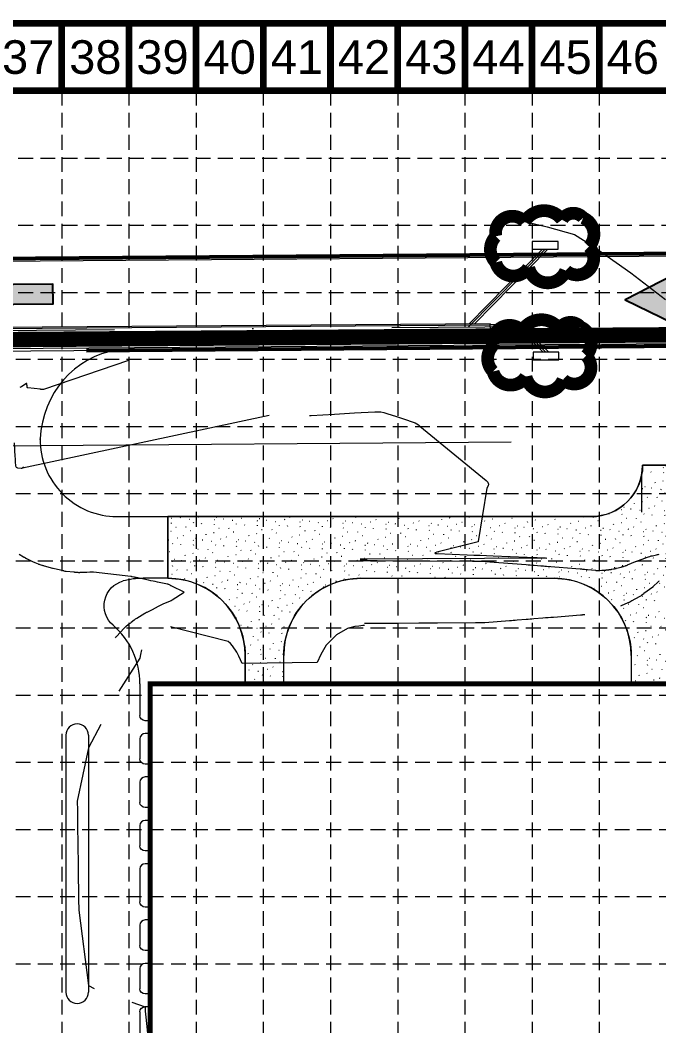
# Model space of a CAD drawing. Header units: feet. Extents: x 2483421 to 2485095, y 6854873 to 6855921.
# Drawn here: x 2484398.5 to 2484646.9, y 6855529.6 to 6855920.8 of the extents above; entities that cross this region are included whole.
import ezdxf
from ezdxf.enums import TextEntityAlignment as Align

# ---------------------------------------------------------------- set-up
doc = ezdxf.new("R2010")
doc.units = ezdxf.units.FT
doc.header["$MEASUREMENT"] = 0
for name, pattern in [('DGN Style 3', [358.380981, 255.986415, -102.394566]), ('DGN Style 4', [215.403912, 107.634684, -53.817342, 0.134543, -53.817342]), ('HIDDEN', [0.375, 0.25, -0.125])]:
    doc.linetypes.add(name, pattern=pattern)
for name, color, linetype in [('ARROWS', 252, 'Continuous'), ('BASE', 7, 'Continuous'), ('GRID', 254, 'HIDDEN'), ('LEGEND', 7, 'Continuous'), ('LIMITS OF DISTURBANCE', 1, 'HIDDEN')]:
    doc.layers.add(name, color=color, linetype=linetype)
for name, color, linetype, lineweight in [('C-ROAD-NW', 2, 'Continuous', 0), ('CTR', 62, 'Continuous', 0), ('CURB', 7, 'Continuous', 0), ('Level 31', 7, 'Continuous', 0), ('Level 45', 7, 'Continuous', 0), ('M-HAT-NW', 4, 'Continuous', 0), ('P-Cont-1', 21, 'Continuous', 13), ('P-SD', 3, 'Continuous', 30), ('ZC7-TXT', 7, 'Continuous', 0)]:
    doc.layers.add(name, color=color, linetype=linetype, lineweight=lineweight)
doc.styles.get("Standard").update_dxf_attribs({"font": 'ARIAL.TTF'})

# ---------------------------------------------------------------- blocks, each defined once
blk = doc.blocks.new('ARROW')
blk.add_lwpolyline([(-67.01, -25.36), (-59.33, -25.42), (-59.57, -56.14), (-51.89, -56.2), (-51.65, -25.48), (-43.97, -25.54), (-55.3, -2.41), (-67.01, -25.36)], close=True)
at = {"color": 254}
for points in [[(-43.97, -25.54), (-67.01, -25.36), (-55.3, -2.41), (-67.01, -25.36)], [(-59.57, -56.14), (-51.89, -56.2), (-59.33, -25.42), (-51.65, -25.48)]]:
    blk.add_solid(points, dxfattribs=at)

msp = doc.modelspace()

# ---------------------------------------------------------------- hatches: boundary and pattern name
at = {"layer": 'M-HAT-NW', "lineweight": 0}
h = msp.add_hatch(dxfattribs=at)
h.set_pattern_fill('CONCR3', style=0)
h.set_pattern_definition([(-11.50266, (2484741.4317, 6855697.3481), (-41.9899452, 9.5218646), [0.15568, -145.44072]), (111.74427, (2484741.8133, 6855700.3843), (9.053583, -25.2876234), [0.21274, -145.15402]), (111.74427, (2484745.4296, 6855692.0076), (9.053583, -25.2876234), [0.2126, -145.15415]), (111.74427, (2484742.271, 6855692.389), (9.053583, -25.2876234), [0.21246, -145.1543]), (-39.00304, (2484746.282, 6855695.6335), (-76.799433, 60.565393), [0.19545, -109.6789]), (111.74427, (2484738.5479, 6855696.4172), (9.053583, -25.2876234), [0.2126, -145.15415]), (111.74427, (2484739.3261, 6855690.6954), (9.053583, -25.2876234), [0.2124, -145.15435]), (-11.50266, (2484734.3694, 6855695.133), (-41.9899452, 9.5218646), [0.15555, -145.44084]), (-11.50266, (2484741.5825, 6855702.4159), (-41.9899452, 9.5218646), [0.15576, -145.44064]), (-11.50266, (2484737.0184, 6855694.5311), (-41.9899452, 9.5218646), [0.15555, -145.44084]), (-11.50266, (2484744.0925, 6855694.8019), (-41.9899452, 9.5218646), [0.15568, -145.44072]), (-11.50266, (2484740.5704, 6855693.9892), (-41.9899452, 9.5218646), [0.15564, -145.44076]), (-11.50266, (2484740.9618, 6855689.5039), (-41.9899452, 9.5218646), [0.15555, -145.44084]), (-11.50266, (2484743.4001, 6855698.9862), (-41.9899452, 9.5218646), [0.15576, -145.44064])])
h.paths.add_polyline_path([(2484703.06, 6855747.72), (2484640.54, 6855747.72, -0.414214), (2484620.54, 6855727.72), (2484455.99, 6855727.72), (2484455.99, 6855703.72, -0.414214), (2484485.99, 6855673.72), (2484485.99, 6855662.72), (2484500.99, 6855662.72), (2484500.99, 6855673.72, -0.414214), (2484530.99, 6855703.72), (2484606.11, 6855703.72, -0.414214), (2484636.11, 6855673.72), (2484636.11, 6855662.72), (2484703.06, 6855662.72), (2484703.06, 6855673.72, -0.414214), (2484733.06, 6855703.72), (2484733.06, 6855727.72), (2484723.06, 6855727.72, -0.414214)])

# ---------------------------------------------------------------- linework, layer by layer
at = {"layer": 'BASE', "const_width": 2.61}
for points in [[(2483421.94, 6854874.54), (2485093.94, 6854874.54), (2485093.94, 6855919.54), (2483421.94, 6855919.54)], [(2483448.01, 6854900.66), (2485067.89, 6854900.61), (2485067.85, 6855893.43), (2483448.34, 6855893.46)]]:
    msp.add_lwpolyline(points, close=True, dxfattribs=at)
for points in [[(2484414.69, 6855893.42), (2484414.69, 6855919.54)], [(2484440.81, 6855893.42), (2484440.81, 6855919.54)], [(2484466.94, 6855893.42), (2484466.94, 6855919.54)], [(2484493.06, 6855893.42), (2484493.06, 6855919.54)], [(2484519.19, 6855893.42), (2484519.19, 6855919.54)], [(2484545.31, 6855893.42), (2484545.31, 6855919.54)], [(2484571.44, 6855893.42), (2484571.44, 6855919.54)], [(2484597.56, 6855893.42), (2484597.56, 6855919.54)], [(2484623.69, 6855893.42), (2484623.69, 6855919.54)]]:
    msp.add_lwpolyline(points, dxfattribs=at)
at = {"layer": 'C-ROAD-NW', "color": 7, "lineweight": 0, "ltscale": 0.328084}
for p, q in [((2484406.3, 6855757.72), (2484406.3, 6855758.02)), ((2484640.54, 6855747.72), (2484703.06, 6855747.72)), ((2484640.3, 6855729.47), (2484640.3, 6855744.61)), ((2484434.59, 6855727.72), (2484620.54, 6855727.72)), ((2484455.99, 6855703.72), (2484455.99, 6855727.72)), ((2484530.99, 6855703.72), (2484606.11, 6855703.72)), ((2484500.99, 6855662.72), (2484500.99, 6855673.72)), ((2484636.11, 6855673.72), (2484636.11, 6855662.72)), ((2484445.09, 6855662.7), (2484445.09, 6855650.33)), ((2484449.09, 6855648.33), (2484447.09, 6855648.33)), ((2484449.09, 6855643.33), (2484447.09, 6855643.33)), ((2484425.09, 6855642.7), (2484425.09, 6855542.7)), ((2484445.09, 6855641.33), (2484445.09, 6855633.45)), ((2484449.09, 6855631.45), (2484447.09, 6855631.45)), ((2484445.09, 6855624.45), (2484445.09, 6855616.58)), ((2484449.09, 6855626.45), (2484447.09, 6855626.45)), ((2484449.09, 6855614.58), (2484447.09, 6855614.58)), ((2484449.09, 6855609.58), (2484447.09, 6855609.58)), ((2484445.09, 6855607.58), (2484445.09, 6855599.7)), ((2484449.09, 6855597.7), (2484447.09, 6855597.7)), ((2484449.09, 6855592.7), (2484447.09, 6855592.7)), ((2484445.09, 6855590.7), (2484445.09, 6855577.83)), ((2484449.09, 6855575.83), (2484447.09, 6855575.83)), ((2484449.09, 6855570.83), (2484447.09, 6855570.83)), ((2484445.09, 6855568.83), (2484445.09, 6855560.95)), ((2484449.09, 6855558.95), (2484447.09, 6855558.95)), ((2484449.09, 6855553.95), (2484447.09, 6855553.95)), ((2484445.09, 6855551.95), (2484445.09, 6855544.08)), ((2484449.09, 6855542.08), (2484447.09, 6855542.08)), ((2484445.09, 6855535.08), (2484445.09, 6855522.7)), ((2484449.09, 6855537.08), (2484447.09, 6855537.08))]:
    msp.add_line(p, q, dxfattribs=at)
at = {"layer": 'C-ROAD-NW', "color": 7, "lineweight": 0, "ltscale": 0.328084, "flags": 128}
for points in [[(2484336.04, 6855791.71), (2484436.04, 6855792.47)], [(2484455.99, 6855703.72), (2484446.35, 6855703.72)], [(2484485.99, 6855662.72), (2484485.99, 6855673.72)], [(2484500.99, 6855662.72), (2484485.99, 6855662.72)], [(2484416.35, 6855642.7), (2484416.35, 6855542.7)]]:
    msp.add_lwpolyline(points, dxfattribs=at)
at = {"layer": 'C-ROAD-NW', "color": 7, "lineweight": 0, "ltscale": 0.328084}
for centre, radius, start, end in [((2484436.3, 6855757.72), 30, 179.4236, 269.9979), ((2484620.54, 6855747.72), 20, 270, 0), ((2484446.35, 6855673.72), 30, 90, 105.0238), ((2484455.99, 6855673.72), 30, 0, 90), ((2484530.99, 6855673.72), 30, 90, 180), ((2484606.11, 6855673.72), 30, 0, 90), ((2484415.09, 6855662.7), 30, 0, 49.3127), ((2484420.72, 6855642.7), 4.37, 0, 180), ((2484447.09, 6855641.33), 2, 90, 180), ((2484447.09, 6855624.45), 2, 90, 180), ((2484447.09, 6855607.58), 2, 90, 180), ((2484447.09, 6855590.7), 2, 90, 180), ((2484447.09, 6855568.83), 2, 90, 180), ((2484447.09, 6855551.95), 2, 90, 180), ((2484420.72, 6855542.7), 4.37, 180, 0)]:
    msp.add_arc(centre, radius, start, end, dxfattribs=at)
at = {"layer": 'C-ROAD-NW', "color": 7, "lineweight": 0, "ltscale": 0.328084, "extrusion": (0, 0, -1)}
for centre, radius, start, end in [((-2484441.16, 6855693.04), 10, 310.6873, 74.9762), ((-2484447.09, 6855650.33), 2, 270, 0), ((-2484447.09, 6855633.45), 2, 270, 0), ((-2484447.09, 6855616.58), 2, 270, 0), ((-2484447.09, 6855599.7), 2, 270, 0), ((-2484447.09, 6855577.83), 2, 270, 0), ((-2484447.09, 6855560.95), 2, 270, 0), ((-2484447.09, 6855544.08), 2, 270, 0), ((-2484447.09, 6855535.08), 2, 0, 90)]:
    msp.add_arc(centre, radius, start, end, dxfattribs=at)
at = {"layer": 'C-ROAD-NW', "color": 7, "lineweight": 0, "ltscale": 0.328084}
msp.add_ellipse((2484440.92, 6855755.99), major_axis=(0, 36.84), ratio=0.941185, start_param=0.141182, end_param=1.5157, dxfattribs=at)
at = {"layer": 'CTR', "color": 35, "lineweight": 0, "ltscale": 0.328084}
for p, q in [((2484594.15, 6855842.69), (2484603.4, 6855840.48)), ((2484603.4, 6855840.48), (2484614, 6855837.41)), ((2484614, 6855837.41), (2484621.08, 6855833.01)), ((2484621.08, 6855833.01), (2484635.99, 6855822.5)), ((2484635.99, 6855822.5), (2484649.41, 6855812.17))]:
    msp.add_line(p, q, dxfattribs=at)
at = {"layer": 'CURB', "color": 7, "linetype": 'Continuous', "lineweight": 53}
for p, q in [((2483672.51, 6855822.71), (2484968.98, 6855832.49)), ((2484424.28, 6855792.38), (2484968.98, 6855796.49))]:
    msp.add_line(p, q, dxfattribs=at)
at = {"layer": 'CURB', "color": 7, "linetype": 'Continuous', "lineweight": 13}
for p, q in [((2483672.52, 6855821.71), (2484968.98, 6855831.49)), ((2483836.58, 6855788.94), (2484968.98, 6855797.49))]:
    msp.add_line(p, q, dxfattribs=at)
at = {"layer": 'GRID', "color": 252, "linetype": 'HIDDEN', "lineweight": 0, "ltscale": 23}
for p, q in [((2484414.69, 6855893.42), (2484414.69, 6854978.93)), ((2484440.81, 6855893.42), (2484440.81, 6854978.93)), ((2484466.94, 6855893.42), (2484466.94, 6854978.93)), ((2484493.06, 6855893.42), (2484493.06, 6854978.93)), ((2484519.19, 6855893.42), (2484519.19, 6854978.93)), ((2484545.31, 6855893.42), (2484545.31, 6854978.93)), ((2484571.44, 6855893.42), (2484571.44, 6854978.93)), ((2484597.56, 6855893.42), (2484597.56, 6854978.93)), ((2484623.69, 6855893.42), (2484623.69, 6854978.93)), ((2483449.03, 6855867.21), (2485068.78, 6855867.21)), ((2483449.03, 6855841.08), (2485068.78, 6855841.08)), ((2483449.03, 6855814.96), (2485068.78, 6855814.96)), ((2483448.06, 6855788.92), (2485067.81, 6855788.92)), ((2483448.06, 6855762.79), (2485067.81, 6855762.79)), ((2483448.06, 6855736.67), (2485067.81, 6855736.67)), ((2483448.06, 6855710.54), (2485067.81, 6855710.54)), ((2483448.06, 6855684.42), (2485067.81, 6855684.42)), ((2483448.06, 6855658.29), (2485067.81, 6855658.29)), ((2483448.06, 6855632.17), (2485067.81, 6855632.17)), ((2483448.06, 6855606.04), (2485067.81, 6855606.04)), ((2483448.06, 6855579.92), (2485067.81, 6855579.92)), ((2483448.06, 6855553.79), (2485067.81, 6855553.79))]:
    msp.add_line(p, q, dxfattribs=at)
at = {"layer": 'LEGEND', "color": 170, "ltscale": 100, "const_width": 4.95}
for points in [[(2484594.72, 6855842.41, 0.520567), (2484594.72, 6855842.41, 0.765195), (2484583.51, 6855836.77, 0.417879), (2484583.44, 6855826.62, 0.6649), (2484596.25, 6855824.66, 0.744833), (2484610.69, 6855823.45, 0.975642), (2484619.69, 6855832.75, 0.520567), (2484617.45, 6855843.94, 0.520567), (2484609.23, 6855843.2, 0.540264), (2484594.72, 6855842.41)], [(2484593.65, 6855799.97, 0.520567), (2484593.65, 6855799.97, 0.765195), (2484582.45, 6855794.33, 0.417879), (2484582.38, 6855784.18, 0.6649), (2484595.18, 6855782.22, 0.744833), (2484609.63, 6855781.01, 0.975642), (2484618.62, 6855790.31, 0.520567), (2484616.38, 6855801.5, 0.520567), (2484608.17, 6855800.76, 0.540264), (2484593.65, 6855799.97)]]:
    msp.add_lwpolyline(points, format="xyb", close=True, dxfattribs=at)
at = {"layer": 'Level 31', "color": 7, "linetype": 'DGN Style 3', "lineweight": 0}
msp.add_line((2484947.81, 6855759.33), (2483673.06, 6855749.71), dxfattribs=at)
at = {"layer": 'Level 45', "color": 5, "linetype": 'Continuous', "lineweight": 0}
for p, q in [((2484327.59, 6855800.4), (2484581.06, 6855802.31)), ((2484327.61, 6855798.9), (2484581.09, 6855800.81))]:
    msp.add_line(p, q, dxfattribs=at)
at = {"layer": 'LIMITS OF DISTURBANCE', "linetype": 'HIDDEN', "lineweight": 30, "ltscale": 100, "const_width": 6}
msp.add_lwpolyline([(2483553.88, 6855775.4), (2483582.72, 6855781.62), (2483622.36, 6855787.95), (2483674.73, 6855791.33), (2485022.16, 6855801.15), (2485021.8, 6855792.54), (2485014.26, 6855792.18, 0.367276), (2484981.25, 6855761.33), (2484981.64, 6855135.45), (2484941.69, 6855105.14), (2484400.49, 6855105.56), (2484402.75, 6855034.59), (2484369.16, 6855034.35), (2484323.13, 6855106.73), (2484136.59, 6855104.23), (2484070.04, 6855130.64), (2483603.14, 6855126.82), (2483582.42, 6855255.3), (2483563.42, 6855733.98), (2483555.35, 6855765.7)], format="xyb", close=True, dxfattribs=at)
at = {"layer": 'M-HAT-NW', "color": 7, "lineweight": 0, "ltscale": 0.328084, "flags": 128}
msp.add_lwpolyline([(2484703.06, 6855747.72), (2484640.54, 6855747.72, -0.414214), (2484620.54, 6855727.72), (2484620.54, 6855727.72), (2484455.99, 6855727.72), (2484455.99, 6855703.72, -0.414214), (2484485.99, 6855673.72), (2484485.99, 6855662.72), (2484500.99, 6855662.72), (2484500.99, 6855673.72, -0.414214), (2484530.99, 6855703.72), (2484606.11, 6855703.72, -0.414214), (2484636.11, 6855673.72), (2484636.11, 6855662.72), (2484703.06, 6855662.72), (2484703.06, 6855673.72, -0.414214), (2484733.06, 6855703.72), (2484733.06, 6855727.72), (2484723.06, 6855727.72, -0.414214)], format="xyb", close=True, dxfattribs=at)
msp.add_lwpolyline([(2484455.99, 6855703.72), (2484455.99, 6855727.72)], dxfattribs=at)
at = {"layer": 'P-Cont-1', "color": 33, "flags": 128}
for points in [[(2484440.7, 6855788.44), (2484407.54, 6855777.13), (2484407.43, 6855777.12), (2484407.32, 6855777.12), (2484407.2, 6855777.12), (2484407.09, 6855777.14), (2484406.72, 6855777.2), (2484406.64, 6855777.21), (2484406.56, 6855777.22), (2484406.48, 6855777.23), (2484406.4, 6855777.24), (2484401.51, 6855777.83), (2484401.39, 6855777.87), (2484401.31, 6855777.93), (2484401.25, 6855778.02), (2484401.23, 6855778.14), (2484401.21, 6855778.58), (2484401.2, 6855778.68), (2484401.19, 6855778.77), (2484401.18, 6855778.86), (2484401.17, 6855778.96), (2484401.12, 6855779.37), (2484401.1, 6855779.44), (2484401.07, 6855779.48), (2484401.02, 6855779.49), (2484400.95, 6855779.46), (2484399.2, 6855778.37), (2484398.82, 6855778.14), (2484398.43, 6855777.93)], [(2484510.98, 6855767.03), (2484511.21, 6855767.03), (2484511.25, 6855767.04), (2484511.3, 6855767.04), (2484511.35, 6855767.04), (2484511.4, 6855767.04), (2484511.56, 6855767.05), (2484511.59, 6855767.05), (2484511.62, 6855767.05), (2484511.66, 6855767.05), (2484511.69, 6855767.05), (2484520.77, 6855767.59), (2484522.71, 6855767.7), (2484524.66, 6855767.82), (2484526.61, 6855767.93), (2484528.55, 6855768.04), (2484536.47, 6855768.51), (2484537.66, 6855768.52), (2484538.82, 6855768.42), (2484539.98, 6855768.21), (2484541.11, 6855767.89), (2484544.8, 6855766.64), (2484545.59, 6855766.37), (2484546.38, 6855766.11), (2484547.17, 6855765.84), (2484547.96, 6855765.57), (2484551.35, 6855764.43), (2484552.06, 6855764.15), (2484552.74, 6855763.82), (2484553.38, 6855763.42), (2484553.99, 6855762.96), (2484579.74, 6855741.81), (2484580.38, 6855741.11), (2484580.63, 6855740.39), (2484580.49, 6855739.64), (2484579.96, 6855738.85), (2484576.61, 6855718), (2484576.61, 6855717.99), (2484576.61, 6855717.99), (2484576.6, 6855717.98), (2484576.6, 6855717.98), (2484576.59, 6855717.97), (2484576.59, 6855717.97), (2484576.58, 6855717.96), (2484576.58, 6855717.96), (2484576.58, 6855717.96), (2484564.7, 6855714.93), (2484564.69, 6855714.93), (2484564.68, 6855714.93), (2484564.68, 6855714.93), (2484564.67, 6855714.93), (2484564.64, 6855714.92), (2484564.64, 6855714.92), (2484564.63, 6855714.92), (2484564.63, 6855714.92), (2484564.62, 6855714.92), (2484560.58, 6855713.88), (2484559.93, 6855713.69), (2484559.72, 6855713.53), (2484559.95, 6855713.43), (2484560.63, 6855713.37), (2484572.35, 6855712.88), (2484574.86, 6855712.78), (2484577.37, 6855712.68), (2484579.88, 6855712.57), (2484582.39, 6855712.47), (2484595.68, 6855711.92), (2484596.66, 6855711.88), (2484597.64, 6855711.84), (2484598.62, 6855711.8), (2484599.59, 6855711.76), (2484602.79, 6855711.63), (2484603.31, 6855711.6)], [(2484399.5, 6855746.68), (2484495.31, 6855767.19)], [(2484396.14, 6855756.45), (2484396.52, 6855750.92), (2484396.55, 6855750.45), (2484396.59, 6855749.98), (2484396.62, 6855749.51), (2484396.65, 6855749.03), (2484396.76, 6855747.5), (2484396.82, 6855747.2), (2484396.95, 6855746.98), (2484397.17, 6855746.83), (2484397.46, 6855746.76), (2484398.97, 6855746.58), (2484399.27, 6855746.59), (2484399.5, 6855746.68), (2484399.68, 6855746.87), (2484399.8, 6855747.14), (2484399.5, 6855746.68)], [(2484435.55, 6855680.55), (2484435.72, 6855680.79), (2484435.75, 6855680.84), (2484435.79, 6855680.88), (2484435.82, 6855680.93), (2484435.86, 6855680.97), (2484435.99, 6855681.1), (2484436.01, 6855681.13), (2484436.04, 6855681.16), (2484436.07, 6855681.19), (2484436.09, 6855681.21), (2484438.8, 6855684.15), (2484439.06, 6855684.42), (2484439.33, 6855684.69), (2484439.62, 6855684.94), (2484439.91, 6855685.18), (2484440.88, 6855685.96), (2484441.08, 6855686.13), (2484441.29, 6855686.3), (2484441.5, 6855686.46), (2484441.7, 6855686.63), (2484442.83, 6855687.56), (2484443.08, 6855687.75), (2484443.33, 6855687.94), (2484443.59, 6855688.11), (2484443.86, 6855688.28), (2484446.98, 6855690.12), (2484447.07, 6855690.17), (2484447.16, 6855690.22), (2484447.24, 6855690.28), (2484447.33, 6855690.33), (2484447.61, 6855690.5), (2484447.67, 6855690.53), (2484447.74, 6855690.57), (2484447.8, 6855690.6), (2484447.86, 6855690.62), (2484449, 6855691.09), (2484449.24, 6855691.19), (2484449.48, 6855691.3), (2484449.72, 6855691.42), (2484449.95, 6855691.54), (2484452.3, 6855692.87), (2484452.81, 6855693.15), (2484453.32, 6855693.41), (2484453.85, 6855693.66), (2484454.38, 6855693.89), (2484456.74, 6855694.87), (2484457.18, 6855695.07), (2484457.6, 6855695.31), (2484462.27, 6855698.31), (2484462.29, 6855698.33), (2484462.3, 6855698.35), (2484462.29, 6855698.37), (2484457.45, 6855700.7), (2484457.29, 6855700.78), (2484457.13, 6855700.86), (2484456.97, 6855700.93), (2484456.81, 6855701.01), (2484456.29, 6855701.27), (2484456.18, 6855701.32), (2484456.06, 6855701.36), (2484455.94, 6855701.4), (2484455.82, 6855701.43), (2484451.87, 6855702.26), (2484451.02, 6855702.44), (2484450.18, 6855702.62), (2484449.33, 6855702.8), (2484448.48, 6855702.98), (2484443.6, 6855704.01), (2484443.4, 6855704.05), (2484443.19, 6855704.09), (2484442.99, 6855704.14), (2484442.78, 6855704.18), (2484442.11, 6855704.32), (2484441.97, 6855704.35), (2484441.83, 6855704.37), (2484441.68, 6855704.39), (2484441.54, 6855704.41), (2484426.99, 6855706.06), (2484426.65, 6855706.09), (2484426.3, 6855706.11), (2484425.95, 6855706.12), (2484425.6, 6855706.11), (2484424.47, 6855706.05), (2484424.22, 6855706.03), (2484423.98, 6855706.02), (2484423.73, 6855706.01), (2484423.49, 6855706), (2484421.77, 6855705.93), (2484421.54, 6855705.92), (2484421.31, 6855705.92), (2484421.07, 6855705.93), (2484420.84, 6855705.95), (2484420.08, 6855706.02), (2484419.92, 6855706.03), (2484419.76, 6855706.05), (2484419.6, 6855706.06), (2484419.43, 6855706.08), (2484416.46, 6855706.37), (2484416.35, 6855706.38), (2484416.23, 6855706.4), (2484416.12, 6855706.42), (2484416.01, 6855706.44), (2484415.64, 6855706.53), (2484415.56, 6855706.55), (2484415.48, 6855706.57), (2484415.4, 6855706.58), (2484415.32, 6855706.6), (2484411.32, 6855707.57), (2484411.3, 6855707.57), (2484411.29, 6855707.57), (2484411.28, 6855707.57), (2484411.27, 6855707.58), (2484411.22, 6855707.58), (2484411.21, 6855707.58), (2484411.21, 6855707.58), (2484411.2, 6855707.58), (2484411.2, 6855707.59), (2484411.18, 6855707.59), (2484411.18, 6855707.59), (2484411.17, 6855707.59), (2484411.17, 6855707.59), (2484411.17, 6855707.59), (2484407.97, 6855708.49), (2484407.74, 6855708.56), (2484407.5, 6855708.63), (2484407.27, 6855708.69), (2484407.04, 6855708.76), (2484406.27, 6855708.99), (2484406.11, 6855709.04), (2484405.95, 6855709.1), (2484405.79, 6855709.16), (2484405.63, 6855709.23), (2484404.32, 6855709.8), (2484404.04, 6855709.92), (2484403.76, 6855710.05), (2484403.48, 6855710.17), (2484403.2, 6855710.3), (2484401.06, 6855711.27), (2484400.93, 6855711.33), (2484400.81, 6855711.4), (2484400.69, 6855711.46), (2484400.57, 6855711.53), (2484400.17, 6855711.77), (2484400.09, 6855711.83), (2484400.01, 6855711.88), (2484399.92, 6855711.93), (2484399.84, 6855711.98), (2484398.16, 6855713.04)], [(2484530.73, 6855710.66), (2484531.52, 6855710.66), (2484533.48, 6855710.65), (2484535.44, 6855710.64), (2484537.4, 6855710.62), (2484544.13, 6855710.58), (2484545.34, 6855710.58), (2484546.54, 6855710.57), (2484547.75, 6855710.56), (2484548.95, 6855710.56), (2484552.89, 6855710.53), (2484553.74, 6855710.53), (2484554.58, 6855710.52), (2484555.43, 6855710.52), (2484556.27, 6855710.51), (2484574.44, 6855710.4), (2484574.58, 6855710.4), (2484574.72, 6855710.4), (2484574.87, 6855710.4), (2484575.01, 6855710.4), (2484575.48, 6855710.4), (2484575.59, 6855710.4), (2484575.69, 6855710.4), (2484575.79, 6855710.4), (2484575.89, 6855710.4), (2484577.75, 6855710.38), (2484578.15, 6855710.38), (2484578.55, 6855710.36), (2484578.95, 6855710.34), (2484579.35, 6855710.32), (2484595.21, 6855709.06), (2484596, 6855709), (2484596.79, 6855708.94), (2484597.58, 6855708.88), (2484598.36, 6855708.82), (2484600.94, 6855708.61), (2484601.49, 6855708.57), (2484602.04, 6855708.52), (2484602.59, 6855708.48), (2484603.14, 6855708.44), (2484616.33, 6855707.4), (2484616.44, 6855707.39), (2484616.55, 6855707.38), (2484616.66, 6855707.37), (2484616.77, 6855707.35), (2484617.14, 6855707.31), (2484617.21, 6855707.3), (2484617.29, 6855707.29), (2484617.37, 6855707.29), (2484617.45, 6855707.28), (2484617.88, 6855707.23), (2484617.88, 6855707.23), (2484617.89, 6855707.22), (2484617.9, 6855707.22), (2484617.9, 6855707.22), (2484617.92, 6855707.22), (2484617.93, 6855707.22), (2484617.93, 6855707.22), (2484617.94, 6855707.22), (2484617.94, 6855707.22), (2484618.55, 6855707.15), (2484618.61, 6855707.14), (2484618.67, 6855707.14), (2484618.73, 6855707.13), (2484618.79, 6855707.13), (2484618.99, 6855707.11), (2484619.03, 6855707.11), (2484619.07, 6855707.1), (2484619.12, 6855707.1), (2484619.16, 6855707.1), (2484622.27, 6855706.83), (2484622.37, 6855706.82), (2484622.47, 6855706.81), (2484622.56, 6855706.81), (2484622.66, 6855706.81), (2484623.03, 6855706.8), (2484623.08, 6855706.8), (2484623.12, 6855706.8), (2484623.17, 6855706.8), (2484623.21, 6855706.8), (2484623.36, 6855706.8), (2484623.4, 6855706.8), (2484623.43, 6855706.8), (2484623.46, 6855706.8), (2484623.49, 6855706.8), (2484624.75, 6855706.86), (2484624.93, 6855706.87), (2484625.12, 6855706.88), (2484625.3, 6855706.89), (2484625.48, 6855706.9), (2484626.08, 6855706.94), (2484626.21, 6855706.95), (2484626.34, 6855706.96), (2484626.47, 6855706.97), (2484626.59, 6855706.98), (2484627.07, 6855707.04), (2484627.17, 6855707.05), (2484627.27, 6855707.07), (2484627.37, 6855707.08), (2484627.48, 6855707.09), (2484628.04, 6855707.17), (2484628.16, 6855707.19), (2484628.29, 6855707.21), (2484628.41, 6855707.23), (2484628.53, 6855707.25), (2484629.26, 6855707.39), (2484629.37, 6855707.42), (2484629.48, 6855707.44), (2484629.6, 6855707.46), (2484629.71, 6855707.48), (2484630.07, 6855707.55), (2484630.15, 6855707.56), (2484630.23, 6855707.58), (2484630.31, 6855707.6), (2484630.38, 6855707.62), (2484632.18, 6855708.11), (2484632.29, 6855708.14), (2484632.4, 6855708.17), (2484632.51, 6855708.2), (2484632.62, 6855708.23), (2484633.07, 6855708.35), (2484633.09, 6855708.36), (2484633.12, 6855708.36), (2484633.15, 6855708.37), (2484633.18, 6855708.38), (2484633.28, 6855708.41), (2484633.3, 6855708.42), (2484633.32, 6855708.43), (2484633.34, 6855708.43), (2484633.36, 6855708.44), (2484633.92, 6855708.63), (2484634, 6855708.66), (2484634.08, 6855708.69), (2484634.16, 6855708.72), (2484634.24, 6855708.75), (2484634.5, 6855708.86), (2484634.55, 6855708.88), (2484634.61, 6855708.9), (2484634.66, 6855708.93), (2484634.72, 6855708.95), (2484637.77, 6855710.26), (2484637.78, 6855710.26), (2484637.78, 6855710.26), (2484637.79, 6855710.27), (2484637.79, 6855710.27), (2484637.81, 6855710.27), (2484637.81, 6855710.27), (2484637.82, 6855710.27), (2484637.82, 6855710.27), (2484637.82, 6855710.27), (2484637.83, 6855710.28), (2484637.83, 6855710.28), (2484637.83, 6855710.28), (2484637.83, 6855710.28), (2484637.83, 6855710.28), (2484637.85, 6855710.29), (2484637.86, 6855710.29), (2484637.86, 6855710.29), (2484637.87, 6855710.29), (2484637.87, 6855710.29), (2484642.43, 6855711.96), (2484642.9, 6855712.12), (2484643.38, 6855712.27), (2484643.86, 6855712.41), (2484644.34, 6855712.53), (2484645.93, 6855712.89), (2484646.28, 6855712.97), (2484646.62, 6855713.04), (2484646.96, 6855713.12)], [(2484603.31, 6855711.6), (2484530.73, 6855711.12), (2484532.37, 6855711.09), (2484533.49, 6855711.07)], [(2484646.89, 6855702.7), (2484646.79, 6855702.6), (2484646.69, 6855702.5), (2484644.58, 6855700.39), (2484644.58, 6855700.38), (2484644.58, 6855700.38), (2484644.57, 6855700.38), (2484644.57, 6855700.38), (2484644.57, 6855700.37), (2484644.57, 6855700.37), (2484644.56, 6855700.37), (2484644.56, 6855700.37), (2484644.56, 6855700.37), (2484644.54, 6855700.35), (2484644.53, 6855700.34), (2484644.53, 6855700.34), (2484644.52, 6855700.34), (2484644.52, 6855700.33), (2484641.06, 6855697.77), (2484640.95, 6855697.68), (2484640.84, 6855697.6), (2484640.73, 6855697.52), (2484640.62, 6855697.44), (2484640.26, 6855697.18), (2484640.19, 6855697.12), (2484640.11, 6855697.07), (2484640.03, 6855697.02), (2484639.94, 6855696.97), (2484637.29, 6855695.45), (2484637.05, 6855695.32), (2484636.81, 6855695.18), (2484636.57, 6855695.05), (2484636.34, 6855694.91), (2484635.55, 6855694.47), (2484635.38, 6855694.38), (2484635.21, 6855694.29), (2484635.04, 6855694.21), (2484634.86, 6855694.14), (2484633.41, 6855693.53), (2484633.1, 6855693.41), (2484632.79, 6855693.28), (2484632.48, 6855693.15), (2484632.17, 6855693.02), (2484631.97, 6855692.93)], [(2484618.07, 6855689.55), (2484617.98, 6855689.54), (2484617.89, 6855689.53), (2484617.8, 6855689.52), (2484617.71, 6855689.51), (2484617.42, 6855689.48), (2484617.35, 6855689.47), (2484617.29, 6855689.46), (2484617.23, 6855689.46), (2484617.16, 6855689.45), (2484616.74, 6855689.4), (2484616.64, 6855689.39), (2484616.55, 6855689.38), (2484616.46, 6855689.37), (2484616.37, 6855689.36), (2484605.96, 6855688.54), (2484604.9, 6855688.46), (2484603.84, 6855688.38), (2484602.79, 6855688.29), (2484601.73, 6855688.21), (2484598.27, 6855687.94), (2484597.53, 6855687.88), (2484596.79, 6855687.82), (2484596.05, 6855687.76), (2484595.31, 6855687.7), (2484591.79, 6855687.42), (2484591.03, 6855687.36), (2484590.28, 6855687.31), (2484589.52, 6855687.25), (2484588.77, 6855687.19), (2484579.24, 6855686.43), (2484578.89, 6855686.41), (2484578.55, 6855686.39), (2484578.21, 6855686.38), (2484577.86, 6855686.38), (2484576.43, 6855686.37), (2484576.35, 6855686.37), (2484576.26, 6855686.37), (2484576.17, 6855686.37), (2484576.09, 6855686.36), (2484575.81, 6855686.36), (2484575.75, 6855686.36), (2484575.69, 6855686.36), (2484575.63, 6855686.36), (2484575.57, 6855686.36), (2484560.84, 6855686.27), (2484560.12, 6855686.27), (2484559.4, 6855686.27), (2484558.67, 6855686.26), (2484557.95, 6855686.26), (2484555.59, 6855686.24), (2484555.09, 6855686.24), (2484554.58, 6855686.24), (2484554.08, 6855686.23), (2484553.57, 6855686.23), (2484545.24, 6855686.18), (2484543.89, 6855686.17), (2484542.53, 6855686.17), (2484541.17, 6855686.16), (2484539.82, 6855686.15), (2484535.38, 6855686.12), (2484534.43, 6855686.12), (2484533.48, 6855686.11), (2484532.53, 6855686.11), (2484532.4, 6855686.1)], [(2484532.41, 6855685.36), (2484531.82, 6855685.33), (2484530.23, 6855685.14), (2484528.65, 6855684.94), (2484525.84, 6855684.15), (2484521.5, 6855681.68), (2484517.56, 6855677.78), (2484515.44, 6855674.06), (2484513.96, 6855670.98), (2484484.89, 6855670.54), (2484483.5, 6855673.42), (2484482.71, 6855674.96), (2484481.08, 6855677.46), (2484480.33, 6855678.39), (2484479.45, 6855679.09), (2484456.97, 6855684.85)], [(2484445.7, 6855675.86), (2484445.32, 6855674.05), (2484445.1, 6855672.68), (2484436.94, 6855659.84)], [(2484429.92, 6855646.84), (2484425.06, 6855637.85), (2484420.72, 6855617.09), (2484420.75, 6855615.85), (2484420.77, 6855614.61), (2484420.79, 6855613.38), (2484420.8, 6855612.14), (2484420.88, 6855604.61), (2484420.9, 6855603.1), (2484420.92, 6855601.59), (2484420.94, 6855600.08), (2484420.97, 6855598.57), (2484421.07, 6855593.64), (2484421.09, 6855592.58), (2484421.11, 6855591.52), (2484421.12, 6855590.47), (2484421.14, 6855589.41), (2484421.23, 6855580.24), (2484421.25, 6855578.85), (2484421.27, 6855577.45), (2484421.29, 6855576.06), (2484421.32, 6855574.66), (2484425.16, 6855545.37), (2484427.29, 6855544.22)], [(2484441.93, 6855538.8), (2484447.18, 6855537.02), (2484447.17, 6855536.47), (2484447.17, 6855535.91), (2484447.17, 6855535.36), (2484447.34, 6855533.03), (2484447.36, 6855533.06), (2484448.35, 6855524.36)]]:
    msp.add_lwpolyline(points, dxfattribs=at)
at = {"layer": 'P-SD', "color": 5, "linetype": 'DGN Style 4', "lineweight": 0}
for p, q in [((2484602.65, 6855831.73), (2484572.88, 6855801.5)), ((2484327.6, 6855799.65), (2484597.19, 6855801.68)), ((2484592.88, 6855801.65), (2484602.95, 6855791.73))]:
    msp.add_line(p, q, dxfattribs=at)
at = {"layer": 'P-SD', "color": 5, "lineweight": 0}
for p, q in [((2484601.6, 6855831.73), (2484573.06, 6855802.75)), ((2484603.71, 6855831.73), (2484575.18, 6855802.77)), ((2484329.1, 6855800.91), (2484581.32, 6855802.81)), ((2484329.1, 6855798.41), (2484581.34, 6855800.31)), ((2484581.34, 6855800.31), (2484581.32, 6855802.81)), ((2484593.24, 6855802.35), (2484581.32, 6855802.26)), ((2484592.63, 6855800.85), (2484581.34, 6855800.76)), ((2484592.63, 6855800.85), (2484601.89, 6855791.72)), ((2484593.24, 6855802.35), (2484604.02, 6855791.73))]:
    msp.add_line(p, q, dxfattribs=at)
at = {"layer": 'P-SD', "color": 5, "lineweight": 0, "flags": 128}
for points in [[(2484607.65, 6855834.73), (2484597.65, 6855834.73), (2484597.65, 6855831.73), (2484607.65, 6855831.73)], [(2484607.95, 6855791.73), (2484597.95, 6855791.73), (2484597.95, 6855788.73), (2484607.95, 6855788.73)]]:
    msp.add_lwpolyline(points, close=True, dxfattribs=at)
at = {"layer": 'ZC7-TXT', "color": 7, "lineweight": 0, "ltscale": 0.328084, "const_width": 2, "flags": 128}
msp.add_lwpolyline([(2484688.34, 6855662.7), (2484449.09, 6855662.7), (2484449.09, 6855522.7), (2484688.34, 6855522.7)], close=True, dxfattribs=at)

# ---------------------------------------------------------------- block references
at = {"layer": 'ARROWS', "linetype": 'Continuous', "lineweight": 30, "ltscale": 0.25}
for p, rotation in [((2484354.17, 6855869.07), 90.99026707452533), ((2484630.46, 6855867.31), 90.99026707452511)]:
    msp.add_blockref('ARROW', p, dxfattribs=dict(at, rotation=rotation))

# ---------------------------------------------------------------- texts
at = {"layer": 'BASE'}
for s, p in [('37', (2484401.63, 6855906.48)), ('38', (2484427.75, 6855906.48)), ('39', (2484453.88, 6855906.48)), ('40', (2484480, 6855906.48)), ('42', (2484532.25, 6855906.48)), ('43', (2484558.38, 6855906.48)), ('46', (2484636.75, 6855906.48)), ('41', (2484506.13, 6855906.48)), ('44', (2484584.5, 6855906.48)), ('45', (2484610.63, 6855906.48))]:
    msp.add_text(s, height=13.062, dxfattribs=at).set_placement(p, align=Align.MIDDLE_CENTER)

doc.saveas('drawing.dxf')
